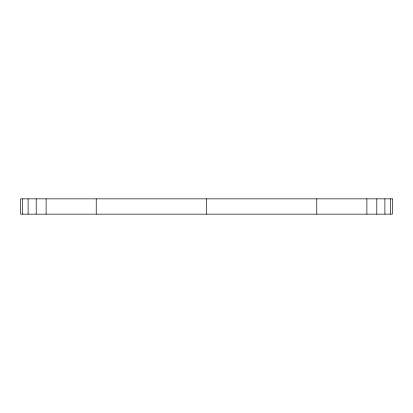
<?xml version="1.0" encoding="UTF-8"?>
<svg xmlns="http://www.w3.org/2000/svg" width="413" height="413" viewBox="0 0 413 413"><rect width="100%" height="100%" fill="white"/><g stroke="black" fill="none" stroke-linecap="round" stroke-linejoin="round"><path stroke-width="0.62" d="M390.347 198.859L390.347 214.141M384.89 198.859L384.89 214.141M376.801 198.859L376.801 214.141M366.889 198.859L366.889 214.141M316.771 198.859L316.771 214.141M206.5 198.859L206.5 214.141M96.229 198.859L96.229 214.141M46.111 198.859L46.111 214.141M36.199 198.859L36.199 214.141M28.11 198.859L28.11 214.141M22.653 198.859L22.653 214.141M392.35 198.859L20.65 198.859L20.65 214.141L392.35 214.141L392.35 198.859"/></g></svg>
